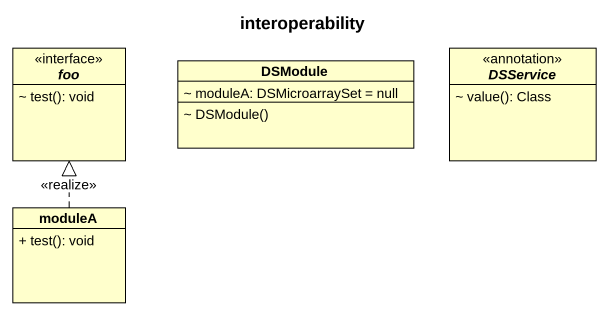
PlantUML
@startuml
title interoperability
hide circle
hide empty members
skinparam classAttributeIconSize 0
interface foo <<interface>> {
  ~ test(): void
}
class DSModule {
  ~ moduleA: DSMicroarraySet = null
  ~ DSModule()
}
interface DSService <<annotation>> {
  ~ value(): Class
}
class moduleA {
  + test(): void
}
moduleA .up.|> foo : <<realize>>
@enduml
